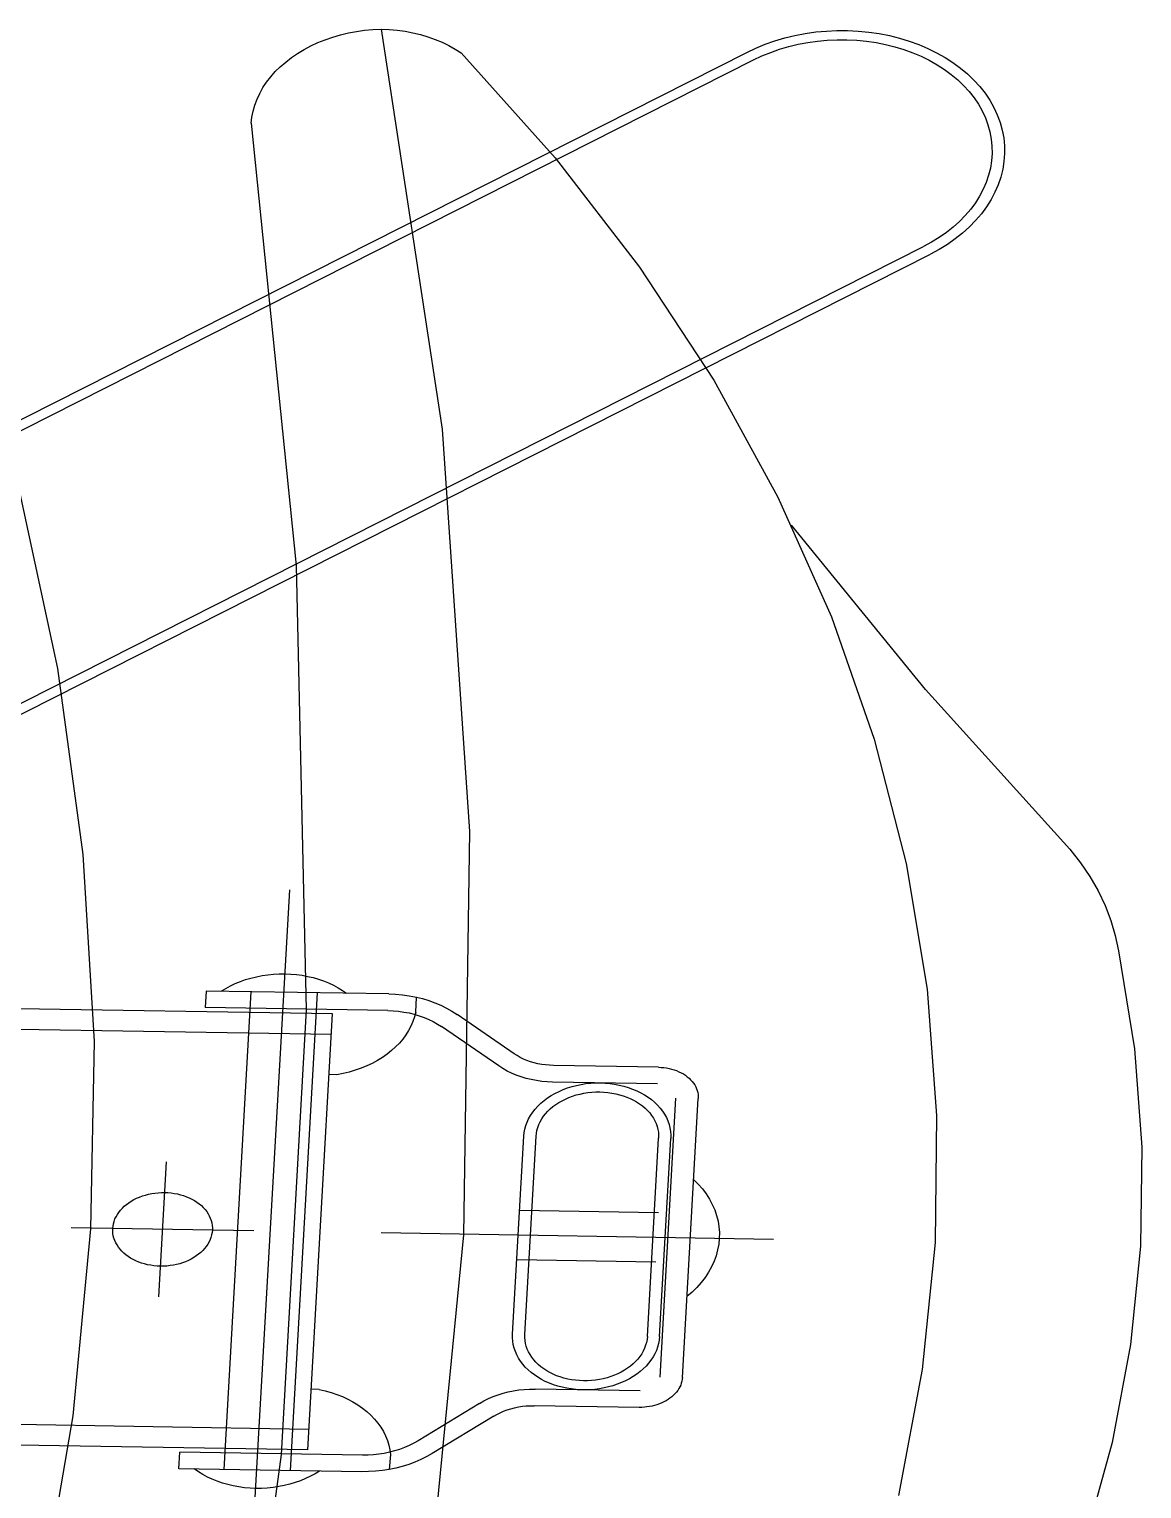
# Model space of a CAD drawing. Extents: x -68 to 264, y 51 to 115.
# Drawn here: x -19.4603 to -19.3063, y 72.34 to 72.5421 of the extents above; entities that cross this region are included whole.
import ezdxf

# ---------------------------------------------------------------- set-up
doc = ezdxf.new("R2010")
doc.units = 0
doc.layers.get('0').update_dxf_attribs({"linetype": 'CONTINUOUS'})

msp = doc.modelspace()

# ---------------------------------------------------------------- linework, layer by layer
for p, q in [((-19.41615, 72.54161), (-19.41503, 72.54182)), ((-19.41503, 72.54182), (-19.41391, 72.54198)), ((-19.41391, 72.54198), (-19.41277, 72.54208)), ((-19.41277, 72.54208), (-19.41163, 72.54213)), ((-19.41163, 72.54213), (-19.40318, 72.48677)), ((-19.41163, 72.54213), (-19.41051, 72.54209)), ((-19.41051, 72.54209), (-19.40941, 72.54199)), ((-19.40941, 72.54199), (-19.40831, 72.54184)), ((-19.40831, 72.54184), (-19.40724, 72.54164)), ((-19.3529, 72.54154), (-19.35144, 72.54175)), ((-19.35144, 72.54175), (-19.34998, 72.54188)), ((-19.34998, 72.54188), (-19.34851, 72.54195)), ((-19.34851, 72.54195), (-19.34703, 72.54195)), ((-19.34703, 72.54195), (-19.34556, 72.54187)), ((-19.34556, 72.54187), (-19.34411, 72.54173)), ((-19.42229, 72.53933), (-19.42135, 72.53982)), ((-19.42135, 72.53982), (-19.42037, 72.54028)), ((-19.42037, 72.54028), (-19.41936, 72.54068)), ((-19.41936, 72.54068), (-19.41831, 72.54104)), ((-19.41831, 72.54104), (-19.41724, 72.54135)), ((-19.41724, 72.54135), (-19.41615, 72.54161)), ((-19.40724, 72.54164), (-19.40618, 72.54138)), ((-19.40618, 72.54138), (-19.40515, 72.54108)), ((-19.40515, 72.54108), (-19.40416, 72.54072)), ((-19.40416, 72.54072), (-19.40319, 72.54032)), ((-19.40319, 72.54032), (-19.40227, 72.53987)), ((-19.40227, 72.53987), (-19.40138, 72.53938)), ((-19.35976, 72.53952), (-19.35846, 72.54005)), ((-19.35846, 72.54005), (-19.35712, 72.54052)), ((-19.35712, 72.54052), (-19.35574, 72.54093)), ((-19.35645, 72.53936), (-19.35518, 72.53973)), ((-19.35574, 72.54093), (-19.35433, 72.54127)), ((-19.35518, 72.53973), (-19.35388, 72.54005)), ((-19.35433, 72.54127), (-19.3529, 72.54154)), ((-19.35388, 72.54005), (-19.35255, 72.5403)), ((-19.35255, 72.5403), (-19.35121, 72.54049)), ((-19.35121, 72.54049), (-19.34985, 72.54061)), ((-19.34985, 72.54061), (-19.34849, 72.54068)), ((-19.34849, 72.54068), (-19.34713, 72.54067)), ((-19.34713, 72.54067), (-19.34577, 72.54061)), ((-19.34577, 72.54061), (-19.34442, 72.54047)), ((-19.34442, 72.54047), (-19.34309, 72.54028)), ((-19.34411, 72.54173), (-19.34267, 72.54152)), ((-19.34309, 72.54028), (-19.34178, 72.54002)), ((-19.34267, 72.54152), (-19.34125, 72.54124)), ((-19.34178, 72.54002), (-19.3405, 72.5397)), ((-19.34125, 72.54124), (-19.33986, 72.5409)), ((-19.33986, 72.5409), (-19.33851, 72.54048)), ((-19.33851, 72.54048), (-19.3372, 72.54001)), ((-19.3372, 72.54001), (-19.33593, 72.53947)), ((-19.59845, 72.41879), (-19.36101, 72.53893)), ((-19.5975, 72.41774), (-19.36006, 72.53788)), ((-19.42483, 72.53759), (-19.42403, 72.53821)), ((-19.42403, 72.53821), (-19.42318, 72.53879)), ((-19.42318, 72.53879), (-19.42229, 72.53933)), ((-19.40138, 72.53938), (-19.40054, 72.53885)), ((-19.40054, 72.53885), (-19.38754, 72.52433)), ((-19.36101, 72.53893), (-19.35976, 72.53952)), ((-19.36006, 72.53788), (-19.3589, 72.53843)), ((-19.3589, 72.53843), (-19.35769, 72.53892)), ((-19.35769, 72.53892), (-19.35645, 72.53936)), ((-19.3405, 72.5397), (-19.33924, 72.53932)), ((-19.33924, 72.53932), (-19.33803, 72.53888)), ((-19.33803, 72.53888), (-19.33686, 72.53838)), ((-19.33686, 72.53838), (-19.33573, 72.53783)), ((-19.33593, 72.53947), (-19.33472, 72.53887)), ((-19.33573, 72.53783), (-19.33466, 72.53722)), ((-19.33472, 72.53887), (-19.33355, 72.53822)), ((-19.33355, 72.53822), (-19.33245, 72.53751)), ((-19.4269, 72.53555), (-19.42627, 72.53626)), ((-19.42627, 72.53626), (-19.42558, 72.53694)), ((-19.42558, 72.53694), (-19.42483, 72.53759)), ((-19.33466, 72.53722), (-19.33364, 72.53657)), ((-19.33364, 72.53657), (-19.33268, 72.53586)), ((-19.33268, 72.53586), (-19.33179, 72.53512)), ((-19.33245, 72.53751), (-19.33142, 72.53675)), ((-19.33142, 72.53675), (-19.33045, 72.53594)), ((-19.33045, 72.53594), (-19.32956, 72.53509)), ((-19.42842, 72.53325), (-19.42798, 72.53404)), ((-19.42798, 72.53404), (-19.42747, 72.53481)), ((-19.42747, 72.53481), (-19.4269, 72.53555)), ((-19.33179, 72.53512), (-19.33097, 72.53433)), ((-19.33097, 72.53433), (-19.33021, 72.5335)), ((-19.32956, 72.53509), (-19.32875, 72.53419)), ((-19.32875, 72.53419), (-19.32801, 72.53326)), ((-19.42911, 72.53163), (-19.4288, 72.53245)), ((-19.4288, 72.53245), (-19.42842, 72.53325)), ((-19.33021, 72.5335), (-19.32953, 72.53263)), ((-19.32953, 72.53263), (-19.32893, 72.53174)), ((-19.32893, 72.53174), (-19.32841, 72.53082)), ((-19.32801, 72.53326), (-19.32736, 72.53229)), ((-19.32736, 72.53229), (-19.32679, 72.53129)), ((-19.4296, 72.52912), (-19.42951, 72.52996)), ((-19.42951, 72.52996), (-19.42934, 72.5308)), ((-19.42934, 72.5308), (-19.42911, 72.53163)), ((-19.32841, 72.53082), (-19.32796, 72.52987)), ((-19.32796, 72.52987), (-19.32761, 72.5289)), ((-19.32679, 72.53129), (-19.32632, 72.53027)), ((-19.32632, 72.53027), (-19.32593, 72.52922)), ((-19.4296, 72.52912), (-19.42337, 72.46785)), ((-19.32761, 72.5289), (-19.32733, 72.52792)), ((-19.32733, 72.52792), (-19.32715, 72.52692)), ((-19.32593, 72.52922), (-19.32563, 72.52816)), ((-19.32563, 72.52816), (-19.32543, 72.52708)), ((-19.32715, 72.52692), (-19.32705, 72.52592)), ((-19.32705, 72.52592), (-19.32703, 72.52491)), ((-19.32543, 72.52708), (-19.32532, 72.526)), ((-19.32532, 72.526), (-19.32531, 72.52491)), ((-19.38754, 72.52433), (-19.37587, 72.5092)), ((-19.32711, 72.5239), (-19.32727, 72.5229)), ((-19.32703, 72.52491), (-19.32711, 72.5239)), ((-19.32539, 72.52382), (-19.32556, 72.52273)), ((-19.32531, 72.52491), (-19.32539, 72.52382)), ((-19.32752, 72.52191), (-19.32785, 72.52092)), ((-19.32727, 72.5229), (-19.32752, 72.52191)), ((-19.32583, 72.52166), (-19.32619, 72.5206)), ((-19.32556, 72.52273), (-19.32583, 72.52166)), ((-19.32827, 72.51996), (-19.32877, 72.51901)), ((-19.32785, 72.52092), (-19.32827, 72.51996)), ((-19.32664, 72.51955), (-19.32718, 72.51853)), ((-19.32619, 72.5206), (-19.32664, 72.51955)), ((-19.32935, 72.51809), (-19.33, 72.5172)), ((-19.32877, 72.51901), (-19.32935, 72.51809)), ((-19.32781, 72.51753), (-19.32852, 72.51657)), ((-19.32718, 72.51853), (-19.32781, 72.51753)), ((-19.33154, 72.51551), (-19.33241, 72.51473)), ((-19.33074, 72.51634), (-19.33154, 72.51551)), ((-19.33, 72.5172), (-19.33074, 72.51634)), ((-19.32931, 72.51564), (-19.33018, 72.51475)), ((-19.32852, 72.51657), (-19.32931, 72.51564)), ((-19.33335, 72.51398), (-19.33435, 72.51328)), ((-19.33241, 72.51473), (-19.33335, 72.51398)), ((-19.33113, 72.5139), (-19.33214, 72.51309)), ((-19.33018, 72.51475), (-19.33113, 72.5139)), ((-19.57397, 72.39188), (-19.33652, 72.51203)), ((-19.33541, 72.51263), (-19.33652, 72.51203)), ((-19.33437, 72.51163), (-19.33557, 72.51098)), ((-19.33435, 72.51328), (-19.33541, 72.51263)), ((-19.33322, 72.51234), (-19.33437, 72.51163)), ((-19.33214, 72.51309), (-19.33322, 72.51234)), ((-19.57301, 72.39083), (-19.33557, 72.51098)), ((-19.37587, 72.5092), (-19.36557, 72.49352)), ((-19.36557, 72.49352), (-19.35669, 72.47735)), ((-19.40318, 72.48677), (-19.39937, 72.43104)), ((-19.46193, 72.47915), (-19.45642, 72.45362)), ((-19.35669, 72.47735), (-19.34927, 72.46076)), ((-19.33626, 72.45068), (-19.35481, 72.47347)), ((-19.42337, 72.46785), (-19.42199, 72.40634)), ((-19.34927, 72.46076), (-19.34334, 72.44383)), ((-19.45642, 72.45362), (-19.4529, 72.42786)), ((-19.31627, 72.42857), (-19.33626, 72.45068)), ((-19.34334, 72.44383), (-19.33893, 72.42662)), ((-19.39937, 72.43104), (-19.40021, 72.37518)), ((-19.31627, 72.42857), (-19.3148, 72.42672)), ((-19.4529, 72.42786), (-19.45137, 72.40197)), ((-19.33893, 72.42662), (-19.33604, 72.40922)), ((-19.3148, 72.42672), (-19.3135, 72.4248)), ((-19.3135, 72.4248), (-19.31236, 72.42283)), ((-19.4296, 72.32901), (-19.42427, 72.42297)), ((-19.31236, 72.42283), (-19.31139, 72.4208)), ((-19.31139, 72.4208), (-19.31059, 72.41873)), ((-19.31059, 72.41873), (-19.30998, 72.41662)), ((-19.30998, 72.41662), (-19.30954, 72.41449)), ((-19.30954, 72.41449), (-19.30733, 72.40095)), ((-19.4311, 72.41026), (-19.43038, 72.41052)), ((-19.43038, 72.41052), (-19.42964, 72.41074)), ((-19.42964, 72.41074), (-19.42888, 72.41093)), ((-19.42888, 72.41093), (-19.4281, 72.41108)), ((-19.4281, 72.41108), (-19.42732, 72.4112)), ((-19.42732, 72.4112), (-19.42653, 72.41128)), ((-19.42653, 72.41128), (-19.42573, 72.41132)), ((-19.42573, 72.41132), (-19.42493, 72.41133)), ((-19.42493, 72.41133), (-19.42414, 72.4113)), ((-19.42414, 72.4113), (-19.42335, 72.41123)), ((-19.42335, 72.41123), (-19.42257, 72.41112)), ((-19.42257, 72.41112), (-19.4218, 72.41098)), ((-19.4218, 72.41098), (-19.42104, 72.4108)), ((-19.42104, 72.4108), (-19.42031, 72.41059)), ((-19.42031, 72.41059), (-19.41959, 72.41034)), ((-19.41851, 72.40292), (-19.78028, 72.40885)), ((-19.43586, 72.40895), (-19.43599, 72.40666)), ((-19.41056, 72.40854), (-19.43586, 72.40895)), ((-19.43375, 72.40892), (-19.43313, 72.4093)), ((-19.42967, 72.40885), (-19.43342, 72.3427)), ((-19.43313, 72.4093), (-19.43248, 72.40965)), ((-19.43248, 72.40965), (-19.43181, 72.40997)), ((-19.43181, 72.40997), (-19.4311, 72.41026)), ((-19.42049, 72.4087), (-19.42423, 72.34255)), ((-19.41959, 72.41034), (-19.4189, 72.41006)), ((-19.4189, 72.41006), (-19.41823, 72.40975)), ((-19.41823, 72.40975), (-19.41759, 72.40941)), ((-19.41759, 72.40941), (-19.41698, 72.40904)), ((-19.41698, 72.40904), (-19.41641, 72.40863)), ((-19.41056, 72.40854), (-19.40961, 72.4085)), ((-19.40961, 72.4085), (-19.40866, 72.40842)), ((-19.40866, 72.40842), (-19.40773, 72.40829)), ((-19.33604, 72.40922), (-19.33471, 72.39169)), ((-19.41835, 72.40577), (-19.51802, 72.40741)), ((-19.41069, 72.40624), (-19.43599, 72.40666)), ((-19.42199, 72.40634), (-19.42548, 72.34479)), ((-19.40773, 72.40829), (-19.40673, 72.40809)), ((-19.40684, 72.40602), (-19.40673, 72.40809)), ((-19.40673, 72.40809), (-19.40591, 72.40789)), ((-19.40591, 72.40789), (-19.40503, 72.40763)), ((-19.40503, 72.40763), (-19.40418, 72.40732)), ((-19.40418, 72.40732), (-19.40336, 72.40698)), ((-19.40336, 72.40698), (-19.40257, 72.40659)), ((-19.40257, 72.40659), (-19.40182, 72.40617)), ((-19.42177, 72.3454), (-19.41835, 72.40577)), ((-19.41069, 72.40624), (-19.40994, 72.40621)), ((-19.40994, 72.40621), (-19.4092, 72.40615)), ((-19.4092, 72.40615), (-19.40846, 72.40604)), ((-19.40846, 72.40604), (-19.40774, 72.40591)), ((-19.40774, 72.40591), (-19.40703, 72.40573)), ((-19.40722, 72.40473), (-19.40749, 72.4041)), ((-19.407, 72.40537), (-19.40722, 72.40473)), ((-19.40703, 72.40573), (-19.40634, 72.40553)), ((-19.40684, 72.40602), (-19.407, 72.40537)), ((-19.40634, 72.40553), (-19.40567, 72.40529)), ((-19.40567, 72.40529), (-19.40502, 72.40501)), ((-19.40502, 72.40501), (-19.4044, 72.40471)), ((-19.4044, 72.40471), (-19.40381, 72.40438)), ((-19.40381, 72.40438), (-19.40325, 72.40402)), ((-19.40182, 72.40617), (-19.40111, 72.40571)), ((-19.3932, 72.40026), (-19.40111, 72.40571)), ((-19.40862, 72.4023), (-19.4091, 72.40174)), ((-19.40819, 72.40288), (-19.40862, 72.4023)), ((-19.40782, 72.40348), (-19.40819, 72.40288)), ((-19.40749, 72.4041), (-19.40782, 72.40348)), ((-19.39534, 72.39857), (-19.40325, 72.40402)), ((-19.45137, 72.40197), (-19.45184, 72.37602)), ((-19.41019, 72.40069), (-19.4108, 72.4002)), ((-19.40962, 72.4012), (-19.41019, 72.40069)), ((-19.4091, 72.40174), (-19.40962, 72.4012)), ((-19.39279, 72.4), (-19.3932, 72.40026)), ((-19.30733, 72.40095), (-19.30631, 72.38731)), ((-19.4144, 72.39825), (-19.41521, 72.39797)), ((-19.41362, 72.39857), (-19.4144, 72.39825)), ((-19.41286, 72.39893), (-19.41362, 72.39857)), ((-19.41214, 72.39932), (-19.41286, 72.39893)), ((-19.41145, 72.39975), (-19.41214, 72.39932)), ((-19.4108, 72.4002), (-19.41145, 72.39975)), ((-19.39478, 72.3982), (-19.39534, 72.39857)), ((-19.39236, 72.39975), (-19.39279, 72.4)), ((-19.39191, 72.39953), (-19.39236, 72.39975)), ((-19.39143, 72.39933), (-19.39191, 72.39953)), ((-19.39094, 72.39916), (-19.39143, 72.39933)), ((-19.39044, 72.39901), (-19.39094, 72.39916)), ((-19.38992, 72.39888), (-19.39044, 72.39901)), ((-19.38939, 72.39878), (-19.38992, 72.39888)), ((-19.38886, 72.39871), (-19.38939, 72.39878)), ((-19.38831, 72.39866), (-19.38886, 72.39871)), ((-19.38777, 72.39863), (-19.38831, 72.39866)), ((-19.37323, 72.3984), (-19.38777, 72.39863)), ((-19.37323, 72.3984), (-19.37285, 72.39838)), ((-19.37285, 72.39838), (-19.37248, 72.39835)), ((-19.37248, 72.39835), (-19.37211, 72.3983)), ((-19.37211, 72.3983), (-19.37175, 72.39823)), ((-19.41775, 72.39735), (-19.41883, 72.39737)), ((-19.41689, 72.39752), (-19.41775, 72.39735)), ((-19.41604, 72.39772), (-19.41689, 72.39752)), ((-19.41521, 72.39797), (-19.41604, 72.39772)), ((-19.39419, 72.39787), (-19.39478, 72.3982)), ((-19.39357, 72.39757), (-19.39419, 72.39787)), ((-19.39292, 72.3973), (-19.39357, 72.39757)), ((-19.39225, 72.39706), (-19.39292, 72.3973)), ((-19.39156, 72.39685), (-19.39225, 72.39706)), ((-19.39085, 72.39668), (-19.39156, 72.39685)), ((-19.39013, 72.39654), (-19.39085, 72.39668)), ((-19.38939, 72.39644), (-19.39013, 72.39654)), ((-19.38865, 72.39637), (-19.38939, 72.39644)), ((-19.3879, 72.39634), (-19.38865, 72.39637)), ((-19.37336, 72.3961), (-19.3879, 72.39634)), ((-19.3826, 72.39619), (-19.38193, 72.39623)), ((-19.38193, 72.39623), (-19.38127, 72.39623)), ((-19.38127, 72.39623), (-19.3806, 72.3962)), ((-19.37175, 72.39823), (-19.3714, 72.39814)), ((-19.3714, 72.39814), (-19.37105, 72.39804)), ((-19.37105, 72.39804), (-19.37071, 72.39792)), ((-19.37071, 72.39792), (-19.37039, 72.39778)), ((-19.37039, 72.39778), (-19.37008, 72.39763)), ((-19.37008, 72.39763), (-19.36978, 72.39746)), ((-19.36978, 72.39746), (-19.3695, 72.39728)), ((-19.3695, 72.39728), (-19.36924, 72.39708)), ((-19.36924, 72.39708), (-19.36899, 72.39688)), ((-19.36899, 72.39688), (-19.36877, 72.39666)), ((-19.36877, 72.39666), (-19.36856, 72.39643)), ((-19.36856, 72.39643), (-19.36838, 72.39619)), ((-19.38859, 72.39414), (-19.38808, 72.39447)), ((-19.38808, 72.39447), (-19.38755, 72.39477)), ((-19.38755, 72.39477), (-19.38699, 72.39505)), ((-19.38699, 72.39505), (-19.38641, 72.3953)), ((-19.38641, 72.3953), (-19.38581, 72.39553)), ((-19.38611, 72.39399), (-19.38563, 72.3942)), ((-19.38581, 72.39553), (-19.38519, 72.39572)), ((-19.38563, 72.3942), (-19.38513, 72.39439)), ((-19.38519, 72.39572), (-19.38456, 72.39588)), ((-19.38513, 72.39439), (-19.38461, 72.39455)), ((-19.38461, 72.39455), (-19.38408, 72.39468)), ((-19.38456, 72.39588), (-19.38392, 72.39602)), ((-19.38408, 72.39468), (-19.38354, 72.39479)), ((-19.38392, 72.39602), (-19.38326, 72.39612)), ((-19.38354, 72.39479), (-19.383, 72.39488)), ((-19.38326, 72.39612), (-19.3826, 72.39619)), ((-19.383, 72.39488), (-19.38245, 72.39494)), ((-19.38245, 72.39494), (-19.38189, 72.39497)), ((-19.38189, 72.39497), (-19.38134, 72.39497)), ((-19.38134, 72.39497), (-19.38078, 72.39495)), ((-19.38078, 72.39495), (-19.38023, 72.3949)), ((-19.3806, 72.3962), (-19.37994, 72.39614)), ((-19.38023, 72.3949), (-19.37969, 72.39482)), ((-19.37994, 72.39614), (-19.37929, 72.39605)), ((-19.37969, 72.39482), (-19.37915, 72.39472)), ((-19.37929, 72.39605), (-19.37865, 72.39593)), ((-19.37915, 72.39472), (-19.37863, 72.39459)), ((-19.37865, 72.39593), (-19.37802, 72.39578)), ((-19.37863, 72.39459), (-19.37812, 72.39444)), ((-19.37812, 72.39444), (-19.37762, 72.39426)), ((-19.37802, 72.39578), (-19.3774, 72.39559)), ((-19.37762, 72.39426), (-19.37714, 72.39406)), ((-19.3774, 72.39559), (-19.37681, 72.39538)), ((-19.37681, 72.39538), (-19.37623, 72.39514)), ((-19.37623, 72.39514), (-19.37568, 72.39487)), ((-19.37568, 72.39487), (-19.37516, 72.39457)), ((-19.37516, 72.39457), (-19.37466, 72.39425)), ((-19.37466, 72.39425), (-19.37419, 72.39391)), ((-19.36838, 72.39619), (-19.36821, 72.39594)), ((-19.36821, 72.39594), (-19.36807, 72.39569)), ((-19.36807, 72.39569), (-19.36796, 72.39542)), ((-19.36796, 72.39542), (-19.36786, 72.39515)), ((-19.36786, 72.39515), (-19.36779, 72.39488)), ((-19.36779, 72.39488), (-19.36775, 72.39461)), ((-19.36775, 72.39461), (-19.36772, 72.39433)), ((-19.36772, 72.39433), (-19.36773, 72.39405)), ((-19.39093, 72.39173), (-19.39063, 72.39218)), ((-19.39063, 72.39218), (-19.3903, 72.39261)), ((-19.3903, 72.39261), (-19.38992, 72.39302)), ((-19.38992, 72.39302), (-19.38951, 72.39341)), ((-19.38951, 72.39341), (-19.38907, 72.39379)), ((-19.38907, 72.39379), (-19.38859, 72.39414)), ((-19.38886, 72.39195), (-19.38855, 72.3923)), ((-19.38855, 72.3923), (-19.38821, 72.39263)), ((-19.38821, 72.39263), (-19.38784, 72.39294)), ((-19.38784, 72.39294), (-19.38744, 72.39323)), ((-19.38744, 72.39323), (-19.38702, 72.39351)), ((-19.38702, 72.39351), (-19.38657, 72.39376)), ((-19.38657, 72.39376), (-19.38611, 72.39399)), ((-19.37714, 72.39406), (-19.37669, 72.39384)), ((-19.37669, 72.39384), (-19.37625, 72.39359)), ((-19.37625, 72.39359), (-19.37583, 72.39332)), ((-19.37583, 72.39332), (-19.37544, 72.39304)), ((-19.37544, 72.39304), (-19.37508, 72.39273)), ((-19.37508, 72.39273), (-19.37475, 72.39241)), ((-19.37475, 72.39241), (-19.37444, 72.39207)), ((-19.37419, 72.39391), (-19.37376, 72.39354)), ((-19.37376, 72.39354), (-19.37336, 72.39315)), ((-19.37336, 72.39315), (-19.37299, 72.39274)), ((-19.37301, 72.3555), (-19.37083, 72.3941)), ((-19.37299, 72.39274), (-19.37266, 72.39232)), ((-19.37266, 72.39232), (-19.37237, 72.39188)), ((-19.36991, 72.35545), (-19.36773, 72.39405)), ((-19.39173, 72.38984), (-19.39159, 72.39033)), ((-19.39159, 72.39033), (-19.39142, 72.39081)), ((-19.39142, 72.39081), (-19.3912, 72.39127)), ((-19.3912, 72.39127), (-19.39093, 72.39173)), ((-19.38994, 72.39006), (-19.38979, 72.39045)), ((-19.38979, 72.39045), (-19.38961, 72.39084)), ((-19.38961, 72.39084), (-19.38939, 72.39123)), ((-19.38939, 72.39123), (-19.38914, 72.3916)), ((-19.38914, 72.3916), (-19.38886, 72.39195)), ((-19.37444, 72.39207), (-19.37417, 72.39171)), ((-19.37417, 72.39171), (-19.37393, 72.39135)), ((-19.37393, 72.39135), (-19.37372, 72.39097)), ((-19.37372, 72.39097), (-19.37355, 72.39058)), ((-19.37355, 72.39058), (-19.37341, 72.39019)), ((-19.37341, 72.39019), (-19.3733, 72.38978)), ((-19.37237, 72.39188), (-19.37213, 72.39142)), ((-19.37213, 72.39142), (-19.37192, 72.39096)), ((-19.37192, 72.39096), (-19.37175, 72.39048)), ((-19.37175, 72.39048), (-19.37163, 72.39)), ((-19.33471, 72.39169), (-19.33493, 72.37411)), ((-19.39343, 72.36142), (-19.39187, 72.38886)), ((-19.39187, 72.38886), (-19.39182, 72.38935)), ((-19.39182, 72.38935), (-19.39173, 72.38984)), ((-19.39173, 72.36139), (-19.39018, 72.38883)), ((-19.39018, 72.38883), (-19.39013, 72.38924)), ((-19.39013, 72.38924), (-19.39006, 72.38965)), ((-19.39006, 72.38965), (-19.38994, 72.39006)), ((-19.37476, 72.36111), (-19.37321, 72.38856)), ((-19.3733, 72.38978), (-19.37324, 72.38938)), ((-19.37324, 72.38938), (-19.37321, 72.38897)), ((-19.37321, 72.38897), (-19.37321, 72.38856)), ((-19.37307, 72.36109), (-19.37151, 72.38853)), ((-19.37163, 72.39), (-19.37155, 72.38951)), ((-19.37155, 72.38951), (-19.37151, 72.38902)), ((-19.37151, 72.38902), (-19.37151, 72.38853)), ((-19.30631, 72.38731), (-19.30648, 72.37364)), ((-19.44241, 72.36659), (-19.44135, 72.3853)), ((-19.36836, 72.38286), (-19.36772, 72.38222)), ((-19.36772, 72.38222), (-19.36714, 72.38155)), ((-19.44621, 72.37986), (-19.44585, 72.38006)), ((-19.44585, 72.38006), (-19.44547, 72.38025)), ((-19.44547, 72.38025), (-19.44508, 72.38042)), ((-19.44508, 72.38042), (-19.44467, 72.38057)), ((-19.44467, 72.38057), (-19.44425, 72.3807)), ((-19.44425, 72.3807), (-19.44383, 72.38081)), ((-19.44383, 72.38081), (-19.44339, 72.3809)), ((-19.44339, 72.3809), (-19.44294, 72.38097)), ((-19.44294, 72.38097), (-19.4425, 72.38102)), ((-19.4425, 72.38102), (-19.44205, 72.38105)), ((-19.44205, 72.38105), (-19.44159, 72.38105)), ((-19.44159, 72.38105), (-19.44114, 72.38103)), ((-19.44114, 72.38103), (-19.4407, 72.38099)), ((-19.4407, 72.38099), (-19.44026, 72.38093)), ((-19.44026, 72.38093), (-19.43982, 72.38085)), ((-19.43982, 72.38085), (-19.4394, 72.38074)), ((-19.4394, 72.38074), (-19.43898, 72.38062)), ((-19.43898, 72.38062), (-19.43858, 72.38047)), ((-19.43858, 72.38047), (-19.43819, 72.38031)), ((-19.43819, 72.38031), (-19.43782, 72.38013)), ((-19.43782, 72.38013), (-19.43746, 72.37993)), ((-19.36714, 72.38155), (-19.36662, 72.38086)), ((-19.36662, 72.38086), (-19.36616, 72.38014)), ((-19.36616, 72.38014), (-19.36577, 72.3794)), ((-19.44814, 72.378), (-19.44794, 72.3783)), ((-19.44794, 72.3783), (-19.44771, 72.3786)), ((-19.44771, 72.3786), (-19.44745, 72.37888)), ((-19.44745, 72.37888), (-19.44718, 72.37914)), ((-19.44718, 72.37914), (-19.44687, 72.3794)), ((-19.44687, 72.3794), (-19.44655, 72.37963)), ((-19.44655, 72.37963), (-19.44621, 72.37986)), ((-19.43746, 72.37993), (-19.43712, 72.37971)), ((-19.43712, 72.37971), (-19.43681, 72.37947)), ((-19.43681, 72.37947), (-19.43651, 72.37923)), ((-19.43651, 72.37923), (-19.43624, 72.37896)), ((-19.43624, 72.37896), (-19.43599, 72.37869)), ((-19.43599, 72.37869), (-19.43577, 72.3784)), ((-19.43577, 72.3784), (-19.43558, 72.3781)), ((-19.43558, 72.3781), (-19.43541, 72.3778)), ((-19.37322, 72.37823), (-19.39246, 72.37854)), ((-19.36577, 72.3794), (-19.36544, 72.37864)), ((-19.36544, 72.37864), (-19.36517, 72.37787)), ((-19.42925, 72.37574), (-19.45452, 72.37615)), ((-19.45184, 72.37602), (-19.45431, 72.35011)), ((-19.44878, 72.37606), (-19.44874, 72.37639)), ((-19.44878, 72.37573), (-19.44878, 72.37606)), ((-19.44874, 72.37639), (-19.44868, 72.37672)), ((-19.44868, 72.37672), (-19.44859, 72.37705)), ((-19.44859, 72.37705), (-19.44847, 72.37738)), ((-19.44847, 72.37738), (-19.44832, 72.37769)), ((-19.44832, 72.37769), (-19.44814, 72.378)), ((-19.43541, 72.3778), (-19.43527, 72.37748)), ((-19.43527, 72.37748), (-19.43515, 72.37716)), ((-19.43515, 72.37716), (-19.43507, 72.37683)), ((-19.43507, 72.37683), (-19.43501, 72.3765)), ((-19.43501, 72.3765), (-19.43499, 72.37617)), ((-19.43499, 72.37617), (-19.43499, 72.37583)), ((-19.36517, 72.37787), (-19.36498, 72.37708)), ((-19.36498, 72.37708), (-19.36485, 72.37629)), ((-19.36485, 72.37629), (-19.36479, 72.37549)), ((-19.44875, 72.37539), (-19.44878, 72.37573)), ((-19.4487, 72.37506), (-19.44875, 72.37539)), ((-19.44862, 72.37474), (-19.4487, 72.37506)), ((-19.4485, 72.37441), (-19.44862, 72.37474)), ((-19.44836, 72.3741), (-19.4485, 72.37441)), ((-19.44819, 72.37379), (-19.44836, 72.3741)), ((-19.43545, 72.3742), (-19.43563, 72.37389)), ((-19.4353, 72.37452), (-19.43545, 72.3742)), ((-19.43518, 72.37484), (-19.4353, 72.37452)), ((-19.43509, 72.37517), (-19.43518, 72.37484)), ((-19.43503, 72.3755), (-19.43509, 72.37517)), ((-19.43499, 72.37583), (-19.43503, 72.3755)), ((-19.35728, 72.37456), (-19.41164, 72.37545)), ((-19.40021, 72.37518), (-19.40569, 72.31938)), ((-19.3648, 72.37468), (-19.36488, 72.37388)), ((-19.36479, 72.37549), (-19.3648, 72.37468)), ((-19.33493, 72.37411), (-19.3367, 72.35655)), ((-19.448, 72.37349), (-19.44819, 72.37379)), ((-19.44777, 72.37321), (-19.448, 72.37349)), ((-19.44753, 72.37293), (-19.44777, 72.37321)), ((-19.44726, 72.37267), (-19.44753, 72.37293)), ((-19.44696, 72.37242), (-19.44726, 72.37267)), ((-19.44665, 72.37219), (-19.44696, 72.37242)), ((-19.44631, 72.37197), (-19.44665, 72.37219)), ((-19.44595, 72.37177), (-19.44631, 72.37197)), ((-19.43756, 72.37204), (-19.43792, 72.37183)), ((-19.43722, 72.37226), (-19.43756, 72.37204)), ((-19.43689, 72.3725), (-19.43722, 72.37226)), ((-19.43659, 72.37275), (-19.43689, 72.3725)), ((-19.43631, 72.37302), (-19.43659, 72.37275)), ((-19.43606, 72.3733), (-19.43631, 72.37302)), ((-19.43583, 72.37359), (-19.43606, 72.3733)), ((-19.43563, 72.37389), (-19.43583, 72.37359)), ((-19.36525, 72.3723), (-19.36553, 72.37152)), ((-19.36503, 72.37309), (-19.36525, 72.3723)), ((-19.36488, 72.37388), (-19.36503, 72.37309)), ((-19.30648, 72.37364), (-19.30785, 72.35999)), ((-19.44558, 72.37159), (-19.44595, 72.37177)), ((-19.44519, 72.37142), (-19.44558, 72.37159)), ((-19.44479, 72.37128), (-19.44519, 72.37142)), ((-19.44437, 72.37115), (-19.44479, 72.37128)), ((-19.44395, 72.37105), (-19.44437, 72.37115)), ((-19.44351, 72.37097), (-19.44395, 72.37105)), ((-19.44307, 72.3709), (-19.44351, 72.37097)), ((-19.44262, 72.37086), (-19.44307, 72.3709)), ((-19.44217, 72.37085), (-19.44262, 72.37086)), ((-19.44172, 72.37085), (-19.44217, 72.37085)), ((-19.44127, 72.37087), (-19.44172, 72.37085)), ((-19.44082, 72.37092), (-19.44127, 72.37087)), ((-19.44038, 72.37099), (-19.44082, 72.37092)), ((-19.43994, 72.37108), (-19.44038, 72.37099)), ((-19.43951, 72.37119), (-19.43994, 72.37108)), ((-19.4391, 72.37132), (-19.43951, 72.37119)), ((-19.43869, 72.37147), (-19.4391, 72.37132)), ((-19.4383, 72.37164), (-19.43869, 72.37147)), ((-19.43792, 72.37183), (-19.4383, 72.37164)), ((-19.37361, 72.37142), (-19.39284, 72.37174)), ((-19.3663, 72.37001), (-19.36678, 72.36928)), ((-19.36588, 72.37076), (-19.3663, 72.37001)), ((-19.36553, 72.37152), (-19.36588, 72.37076)), ((-19.36732, 72.36858), (-19.36791, 72.3679)), ((-19.36678, 72.36928), (-19.36732, 72.36858)), ((-19.36857, 72.36726), (-19.36928, 72.36664)), ((-19.36791, 72.3679), (-19.36857, 72.36726)), ((-19.39343, 72.36094), (-19.39343, 72.36142)), ((-19.3934, 72.36045), (-19.39343, 72.36094)), ((-19.39332, 72.35998), (-19.3934, 72.36045)), ((-19.3932, 72.3595), (-19.39332, 72.35998)), ((-19.39173, 72.36098), (-19.39173, 72.36139)), ((-19.3917, 72.36057), (-19.39173, 72.36098)), ((-19.39164, 72.36016), (-19.3917, 72.36057)), ((-19.39153, 72.35976), (-19.39164, 72.36016)), ((-19.375, 72.35989), (-19.37515, 72.35949)), ((-19.37488, 72.3603), (-19.375, 72.35989)), ((-19.3748, 72.3607), (-19.37488, 72.3603)), ((-19.37476, 72.36111), (-19.3748, 72.3607)), ((-19.3732, 72.36012), (-19.37334, 72.35965)), ((-19.37311, 72.3606), (-19.3732, 72.36012)), ((-19.37307, 72.36109), (-19.37311, 72.3606)), ((-19.30785, 72.35999), (-19.31041, 72.34641)), ((-19.39304, 72.35904), (-19.3932, 72.3595)), ((-19.39284, 72.35858), (-19.39304, 72.35904)), ((-19.3926, 72.35813), (-19.39284, 72.35858)), ((-19.39233, 72.3577), (-19.3926, 72.35813)), ((-19.39139, 72.35937), (-19.39153, 72.35976)), ((-19.39122, 72.35898), (-19.39139, 72.35937)), ((-19.39101, 72.3586), (-19.39122, 72.35898)), ((-19.39077, 72.35823), (-19.39101, 72.3586)), ((-19.3905, 72.35788), (-19.39077, 72.35823)), ((-19.39019, 72.35754), (-19.3905, 72.35788)), ((-19.37608, 72.35799), (-19.37639, 72.35765)), ((-19.3758, 72.35835), (-19.37608, 72.35799)), ((-19.37555, 72.35872), (-19.3758, 72.35835)), ((-19.37533, 72.3591), (-19.37555, 72.35872)), ((-19.37515, 72.35949), (-19.37533, 72.3591)), ((-19.37426, 72.35783), (-19.37459, 72.35741)), ((-19.37397, 72.35827), (-19.37426, 72.35783)), ((-19.37372, 72.35872), (-19.37397, 72.35827)), ((-19.37351, 72.35918), (-19.37372, 72.35872)), ((-19.37334, 72.35965), (-19.37351, 72.35918)), ((-19.39201, 72.35728), (-19.39233, 72.3577)), ((-19.39166, 72.35688), (-19.39201, 72.35728)), ((-19.39127, 72.35649), (-19.39166, 72.35688)), ((-19.39086, 72.35613), (-19.39127, 72.35649)), ((-19.39041, 72.35579), (-19.39086, 72.35613)), ((-19.38986, 72.35722), (-19.39019, 72.35754)), ((-19.3895, 72.35691), (-19.38986, 72.35722)), ((-19.38911, 72.35662), (-19.3895, 72.35691)), ((-19.38869, 72.35636), (-19.38911, 72.35662)), ((-19.38825, 72.35611), (-19.38869, 72.35636)), ((-19.3878, 72.35589), (-19.38825, 72.35611)), ((-19.38732, 72.35568), (-19.3878, 72.35589)), ((-19.37883, 72.35596), (-19.37931, 72.35575)), ((-19.37837, 72.35619), (-19.37883, 72.35596)), ((-19.37792, 72.35644), (-19.37837, 72.35619)), ((-19.3775, 72.35672), (-19.37792, 72.35644)), ((-19.3771, 72.35701), (-19.3775, 72.35672)), ((-19.37673, 72.35732), (-19.3771, 72.35701)), ((-19.37639, 72.35765), (-19.37673, 72.35732)), ((-19.37623, 72.35589), (-19.37672, 72.35556)), ((-19.37577, 72.35624), (-19.37623, 72.35589)), ((-19.37534, 72.35661), (-19.37577, 72.35624)), ((-19.37495, 72.357), (-19.37534, 72.35661)), ((-19.37459, 72.35741), (-19.37495, 72.357)), ((-19.3367, 72.35655), (-19.34001, 72.3391)), ((-19.42161, 72.34825), (-19.78341, 72.35418)), ((-19.42022, 72.35379), (-19.4213, 72.35381)), ((-19.42022, 72.35379), (-19.41938, 72.3536)), ((-19.39255, 72.3537), (-19.39181, 72.35378)), ((-19.39181, 72.35378), (-19.39106, 72.35382)), ((-19.39106, 72.35382), (-19.39031, 72.35383)), ((-19.38993, 72.35546), (-19.39041, 72.35579)), ((-19.37577, 72.35359), (-19.39031, 72.35383)), ((-19.38942, 72.35517), (-19.38993, 72.35546)), ((-19.38889, 72.35489), (-19.38942, 72.35517)), ((-19.38833, 72.35465), (-19.38889, 72.35489)), ((-19.38776, 72.35443), (-19.38833, 72.35465)), ((-19.38716, 72.35424), (-19.38776, 72.35443)), ((-19.38682, 72.35551), (-19.38732, 72.35568)), ((-19.38655, 72.35408), (-19.38716, 72.35424)), ((-19.38631, 72.35535), (-19.38682, 72.35551)), ((-19.38593, 72.35394), (-19.38655, 72.35408)), ((-19.38578, 72.35522), (-19.38631, 72.35535)), ((-19.38529, 72.35384), (-19.38593, 72.35394)), ((-19.38525, 72.35512), (-19.38578, 72.35522)), ((-19.38465, 72.35377), (-19.38529, 72.35384)), ((-19.38471, 72.35505), (-19.38525, 72.35512)), ((-19.38416, 72.355), (-19.38471, 72.35505)), ((-19.3836, 72.35498), (-19.38416, 72.355)), ((-19.38305, 72.35498), (-19.3836, 72.35498)), ((-19.38249, 72.35501), (-19.38305, 72.35498)), ((-19.38204, 72.35379), (-19.38269, 72.35374)), ((-19.38194, 72.35507), (-19.38249, 72.35501)), ((-19.3814, 72.35387), (-19.38204, 72.35379)), ((-19.38139, 72.35515), (-19.38194, 72.35507)), ((-19.38076, 72.35398), (-19.3814, 72.35387)), ((-19.38086, 72.35526), (-19.38139, 72.35515)), ((-19.38033, 72.3554), (-19.38086, 72.35526)), ((-19.38013, 72.35412), (-19.38076, 72.35398)), ((-19.37981, 72.35556), (-19.38033, 72.3554)), ((-19.37952, 72.35429), (-19.38013, 72.35412)), ((-19.37931, 72.35575), (-19.37981, 72.35556)), ((-19.37892, 72.35449), (-19.37952, 72.35429)), ((-19.37833, 72.35472), (-19.37892, 72.35449)), ((-19.37777, 72.35498), (-19.37833, 72.35472)), ((-19.37723, 72.35526), (-19.37777, 72.35498)), ((-19.37672, 72.35556), (-19.37723, 72.35526)), ((-19.3704, 72.35389), (-19.37056, 72.35365)), ((-19.37027, 72.35414), (-19.3704, 72.35389)), ((-19.37015, 72.35439), (-19.37027, 72.35414)), ((-19.37006, 72.35465), (-19.37015, 72.35439)), ((-19.36999, 72.35492), (-19.37006, 72.35465)), ((-19.36994, 72.35518), (-19.36999, 72.35492)), ((-19.36991, 72.35545), (-19.36994, 72.35518)), ((-19.41938, 72.3536), (-19.41855, 72.35336)), ((-19.41855, 72.35336), (-19.41775, 72.35309)), ((-19.41775, 72.35309), (-19.41698, 72.35278)), ((-19.41698, 72.35278), (-19.41623, 72.35244)), ((-19.41623, 72.35244), (-19.41552, 72.35205)), ((-19.41552, 72.35205), (-19.41484, 72.35164)), ((-19.39799, 72.35185), (-19.4065, 72.34666)), ((-19.39799, 72.35185), (-19.39739, 72.35219)), ((-19.39739, 72.35219), (-19.39676, 72.3525)), ((-19.39676, 72.3525), (-19.3961, 72.35278)), ((-19.3961, 72.35278), (-19.39543, 72.35303)), ((-19.39543, 72.35303), (-19.39473, 72.35325)), ((-19.39473, 72.35325), (-19.39402, 72.35344)), ((-19.39402, 72.35344), (-19.39329, 72.35359)), ((-19.39329, 72.35359), (-19.39255, 72.3537)), ((-19.384, 72.35373), (-19.38465, 72.35377)), ((-19.38335, 72.35372), (-19.384, 72.35373)), ((-19.38269, 72.35374), (-19.38335, 72.35372)), ((-19.3731, 72.35177), (-19.37343, 72.35166)), ((-19.37278, 72.3519), (-19.3731, 72.35177)), ((-19.37247, 72.35205), (-19.37278, 72.3519)), ((-19.37218, 72.35221), (-19.37247, 72.35205)), ((-19.3719, 72.35238), (-19.37218, 72.35221)), ((-19.37163, 72.35256), (-19.3719, 72.35238)), ((-19.37138, 72.35276), (-19.37163, 72.35256)), ((-19.37115, 72.35297), (-19.37138, 72.35276)), ((-19.37094, 72.35319), (-19.37115, 72.35297)), ((-19.37074, 72.35341), (-19.37094, 72.35319)), ((-19.37056, 72.35365), (-19.37074, 72.35341)), ((-19.45431, 72.35011), (-19.45877, 72.32431)), ((-19.41484, 72.35164), (-19.4142, 72.35119)), ((-19.4142, 72.35119), (-19.4136, 72.35072)), ((-19.4136, 72.35072), (-19.41305, 72.35021)), ((-19.41305, 72.35021), (-19.41254, 72.34968)), ((-19.39604, 72.35008), (-19.40455, 72.3449)), ((-19.39604, 72.35008), (-19.3956, 72.35033)), ((-19.3956, 72.35033), (-19.39515, 72.35056)), ((-19.39515, 72.35056), (-19.39467, 72.35077)), ((-19.39467, 72.35077), (-19.39417, 72.35095)), ((-19.39417, 72.35095), (-19.39367, 72.35111)), ((-19.39367, 72.35111), (-19.39314, 72.35125)), ((-19.39314, 72.35125), (-19.39261, 72.35135)), ((-19.39261, 72.35135), (-19.39207, 72.35144)), ((-19.39207, 72.35144), (-19.39153, 72.35149)), ((-19.39153, 72.35149), (-19.39098, 72.35153)), ((-19.39098, 72.35153), (-19.39044, 72.35153)), ((-19.3759, 72.35129), (-19.39044, 72.35153)), ((-19.37553, 72.35129), (-19.3759, 72.35129)), ((-19.37517, 72.35131), (-19.37553, 72.35129)), ((-19.37482, 72.35135), (-19.37517, 72.35131)), ((-19.37446, 72.3514), (-19.37482, 72.35135)), ((-19.37411, 72.35147), (-19.37446, 72.3514)), ((-19.37376, 72.35156), (-19.37411, 72.35147)), ((-19.37343, 72.35166), (-19.37376, 72.35156)), ((-19.41254, 72.34968), (-19.41208, 72.34913)), ((-19.41208, 72.34913), (-19.41167, 72.34855)), ((-19.41167, 72.34855), (-19.4113, 72.34796)), ((-19.4113, 72.34796), (-19.411, 72.34734)), ((-19.42177, 72.3454), (-19.52145, 72.34704)), ((-19.411, 72.34734), (-19.41074, 72.34672)), ((-19.41074, 72.34672), (-19.41054, 72.34608)), ((-19.41054, 72.34608), (-19.4104, 72.34543)), ((-19.40838, 72.34573), (-19.40906, 72.34547)), ((-19.40772, 72.34601), (-19.40838, 72.34573)), ((-19.4071, 72.34632), (-19.40772, 72.34601)), ((-19.4065, 72.34666), (-19.4071, 72.34632)), ((-19.31041, 72.34641), (-19.31415, 72.33297)), ((-19.43961, 72.3428), (-19.43948, 72.3451)), ((-19.41418, 72.34468), (-19.43948, 72.3451)), ((-19.42548, 72.34479), (-19.43382, 72.28341)), ((-19.41343, 72.34469), (-19.41418, 72.34468)), ((-19.41268, 72.34473), (-19.41343, 72.34469)), ((-19.41193, 72.34481), (-19.41268, 72.34473)), ((-19.41119, 72.34492), (-19.41193, 72.34481)), ((-19.41047, 72.34507), (-19.41119, 72.34492)), ((-19.41031, 72.34478), (-19.41052, 72.34269)), ((-19.40975, 72.34526), (-19.41047, 72.34507)), ((-19.4104, 72.34543), (-19.41031, 72.34478)), ((-19.40906, 72.34547), (-19.40975, 72.34526)), ((-19.40694, 72.34371), (-19.4078, 72.34339)), ((-19.40611, 72.34407), (-19.40694, 72.34371)), ((-19.40531, 72.34447), (-19.40611, 72.34407)), ((-19.40455, 72.3449), (-19.40531, 72.34447)), ((-19.41431, 72.34239), (-19.43961, 72.3428)), ((-19.43693, 72.34237), (-19.4375, 72.34277)), ((-19.43632, 72.34199), (-19.43693, 72.34237)), ((-19.43568, 72.34165), (-19.43632, 72.34199)), ((-19.43501, 72.34134), (-19.43568, 72.34165)), ((-19.42142, 72.34175), (-19.4221, 72.34143)), ((-19.42077, 72.3421), (-19.42142, 72.34175)), ((-19.42016, 72.34248), (-19.42077, 72.3421)), ((-19.41335, 72.3424), (-19.41431, 72.34239)), ((-19.4124, 72.34245), (-19.41335, 72.3424)), ((-19.41145, 72.34255), (-19.4124, 72.34245)), ((-19.41052, 72.34269), (-19.41145, 72.34255)), ((-19.40959, 72.34288), (-19.41052, 72.34269)), ((-19.40869, 72.34312), (-19.40959, 72.34288)), ((-19.4078, 72.34339), (-19.40869, 72.34312)), ((-19.43432, 72.34106), (-19.43501, 72.34134)), ((-19.4336, 72.34081), (-19.43432, 72.34106)), ((-19.43286, 72.3406), (-19.4336, 72.34081)), ((-19.43211, 72.34042), (-19.43286, 72.3406)), ((-19.43134, 72.34028), (-19.43211, 72.34042)), ((-19.43056, 72.34017), (-19.43134, 72.34028)), ((-19.42977, 72.34011), (-19.43056, 72.34017)), ((-19.42897, 72.34007), (-19.42977, 72.34011)), ((-19.42818, 72.34008), (-19.42897, 72.34007)), ((-19.42738, 72.34012), (-19.42818, 72.34008)), ((-19.42659, 72.3402), (-19.42738, 72.34012)), ((-19.4258, 72.34032), (-19.42659, 72.3402)), ((-19.42503, 72.34047), (-19.4258, 72.34032)), ((-19.42427, 72.34066), (-19.42503, 72.34047)), ((-19.42353, 72.34088), (-19.42427, 72.34066)), ((-19.4228, 72.34114), (-19.42353, 72.34088)), ((-19.4221, 72.34143), (-19.4228, 72.34114))]:
    msp.add_line(p, q)

doc.saveas('drawing.dxf')
